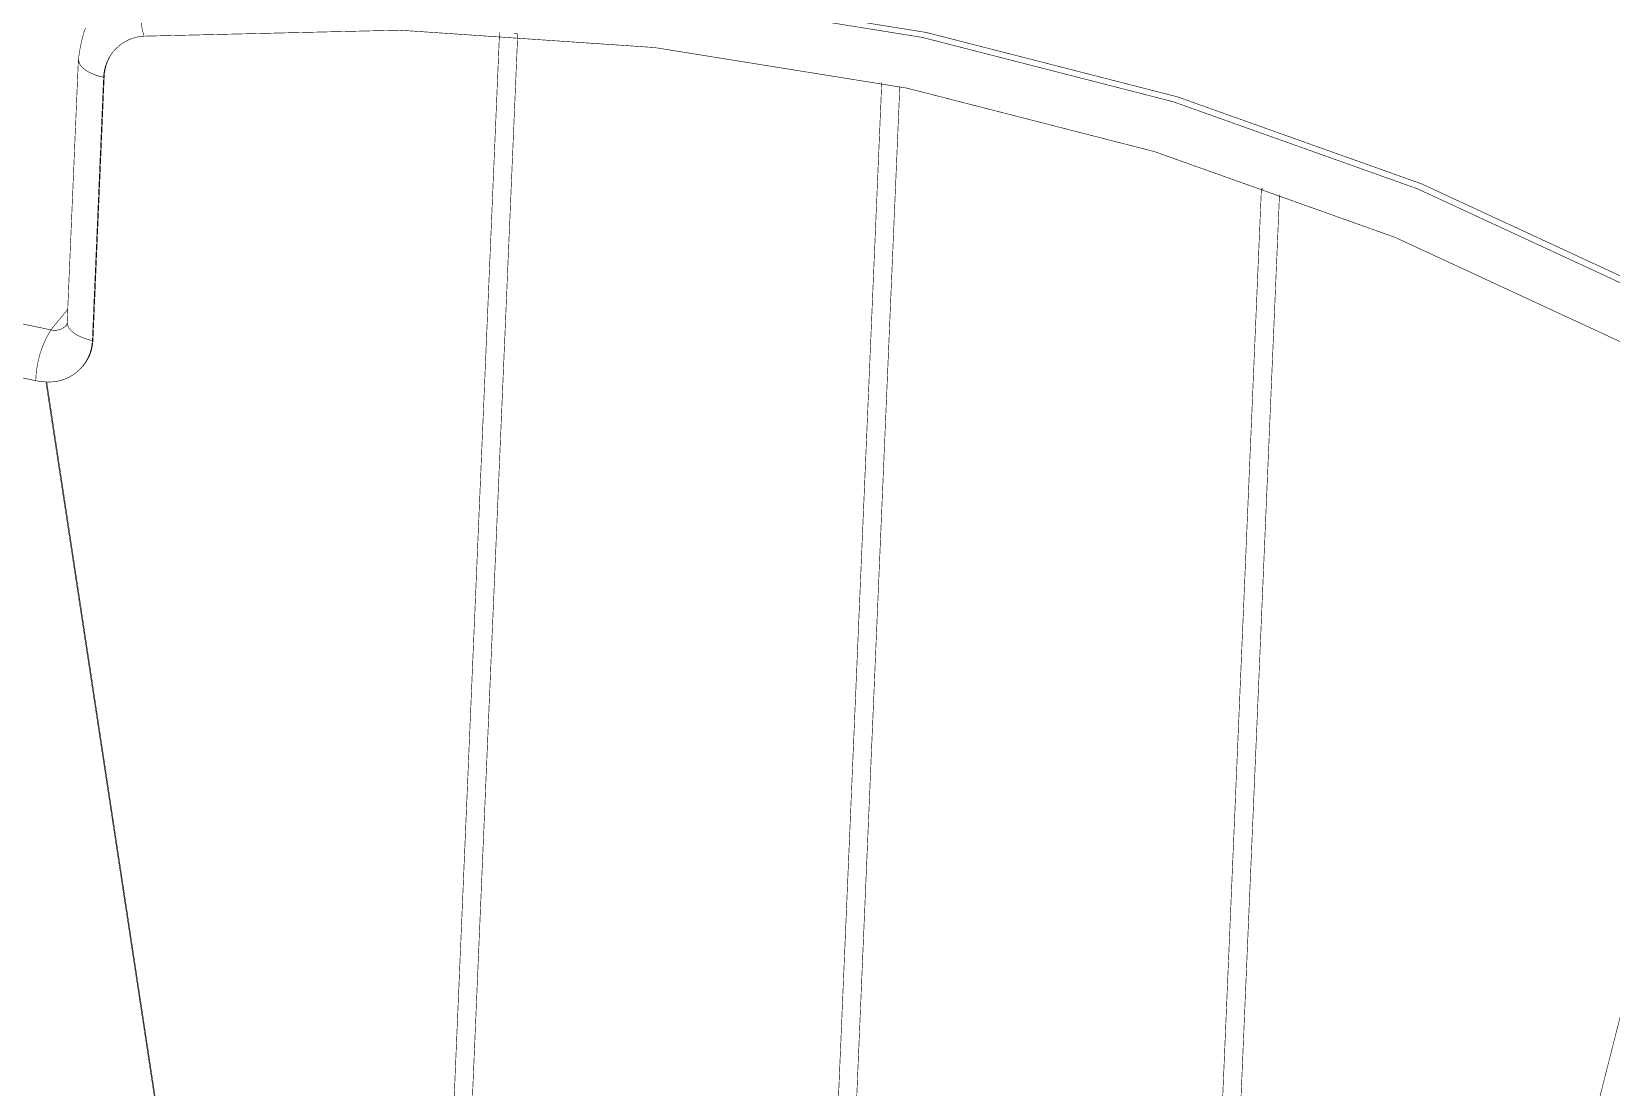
# Model space of a CAD drawing. Header units: inches. Extents: x 0 to 35.2, y -0.7 to 15.9.
# Drawn here: x 13.351 to 14.688, y 2.851 to 3.745 of the extents above; entities that cross this region are included whole.
import ezdxf

# ---------------------------------------------------------------- set-up
doc = ezdxf.new("R2010")
doc.units = ezdxf.units.IN
doc.header["$MEASUREMENT"] = 0
doc.layers.add('Dimensions', color=6, linetype='Continuous')

msp = doc.modelspace()

# ---------------------------------------------------------------- linework, layer by layer
at = {"layer": 'Dimensions', "const_width": 0.0005}
for points in [[(13.4496, 3.7843, -0.138023), (14.7231, 3.5193)], [(13.453, 3.7884, -0.138023), (14.7266, 3.5235)], [(13.446, 3.7407, -0.202599), (13.4496, 3.7843)], [(13.3937, 3.739, -0.032181), (13.3964, 3.7476)], [(13.446, 3.7407, -0.138023), (14.7014, 3.4795)], [(13.3918, 3.7301, -0.019403), (13.3937, 3.739)], [(13.4117, 3.7059, -0.390557), (13.446, 3.7407)], [(13.3904, 3.7212, -0.006493), (13.3918, 3.7301)], [(13.4123, 3.7066, -0.164398), (13.4204, 3.7283)], [(13.3543, 3.4492, -0.135237), (13.3671, 3.4922)], [(13.3804, 3.4963, -0.284279), (13.3671, 3.4922)], [(13.3805, 3.4964, -0.049032), (13.3803, 3.4963)], [(13.3806, 3.4966, -0.080159), (13.3805, 3.4964)], [(13.3807, 3.497, -0.049369), (13.3806, 3.4966)], [(13.3809, 3.4985, -0.024346), (13.3807, 3.497)], [(13.4022, 3.4831, -0.425432), (13.3629, 3.4482)], [(13.4028, 3.4838, -0.164822), (13.3947, 3.4621)], [(13.3629, 3.4482, -0.04409), (13.3543, 3.4492)]]:
    msp.add_lwpolyline(points, format="xyb", dxfattribs=at)
at = {"layer": 'Dimensions', "const_width": 0.00025}
for points in [[(13.3935, 3.739, 1), (13.3938, 3.739, 1)], [(13.3935, 3.739, 1), (13.3938, 3.739, 1)], [(13.4458, 3.7407, 1), (13.4461, 3.7407, 1)], [(13.4458, 3.7407, 1), (13.4461, 3.7407, 1)], [(13.4458, 3.7407, 1), (13.4461, 3.7407, 1)], [(13.7468, 3.7439, 1), (13.747, 3.7439, 1)], [(13.7596, 3.7431, 1), (13.7599, 3.7431, 1)], [(13.7622, 3.7426, 1), (13.7625, 3.7426, 1)], [(13.7622, 3.7426, 1), (13.7625, 3.7426, 1)], [(13.3903, 3.7212, 1), (13.3906, 3.7212, 1)], [(13.3903, 3.7212, 1), (13.3906, 3.7212, 1)], [(13.3903, 3.7212, 1), (13.3906, 3.7212, 1)], [(13.3903, 3.7204, 1), (13.3906, 3.7204, 1)], [(13.3903, 3.7204, 1), (13.3906, 3.7204, 1)], [(13.3912, 3.7174, 1), (13.3914, 3.7174, 1)], [(13.3912, 3.7174, 1), (13.3914, 3.7174, 1)], [(13.3917, 3.7301, 1), (13.3919, 3.7301, 1)], [(13.3917, 3.7301, 1), (13.3919, 3.7301, 1)], [(13.4203, 3.7283, 1), (13.4205, 3.7283, 1)], [(13.3933, 3.7145, 1), (13.3935, 3.7145, 1)], [(13.3933, 3.7145, 1), (13.3935, 3.7145, 1)], [(13.3965, 3.7118, 1), (13.3967, 3.7118, 1)], [(13.3965, 3.7118, 1), (13.3967, 3.7118, 1)], [(13.4007, 3.7094, 1), (13.401, 3.7094, 1)], [(13.4007, 3.7094, 1), (13.401, 3.7094, 1)], [(13.4058, 3.7074, 1), (13.4061, 3.7074, 1)], [(13.4058, 3.7074, 1), (13.4061, 3.7074, 1)], [(13.4116, 3.7059, 1), (13.4119, 3.7059, 1)], [(13.4116, 3.7059, 1), (13.4119, 3.7059, 1)], [(13.4116, 3.7059, 1), (13.4119, 3.7059, 1)], [(13.4116, 3.7059, 1), (13.4119, 3.7059, 1)], [(13.4122, 3.7066, 1), (13.4124, 3.7066, 1)], [(13.4122, 3.7066, 1), (13.4124, 3.7066, 1)], [(13.4122, 3.7066, 1), (13.4124, 3.7066, 1)], [(14.0702, 3.7011, 1), (14.0705, 3.7011, 1)], [(14.0856, 3.6979, 1), (14.0858, 3.6979, 1)], [(14.3917, 3.6116, 1), (14.3919, 3.6116, 1)], [(14.3917, 3.6116, 1), (14.3919, 3.6116, 1)], [(14.3932, 3.6113, 1), (14.3934, 3.6113, 1)], [(14.407, 3.6064, 1), (14.4072, 3.6064, 1)], [(13.3813, 3.5096, 1), (13.3815, 3.5096, 1)], [(13.3669, 3.4922, 1), (13.3672, 3.4922, 1)], [(13.3669, 3.4922, 1), (13.3672, 3.4922, 1)], [(13.3669, 3.4922, 1), (13.3672, 3.4922, 1)], [(13.3669, 3.4922, 1), (13.3672, 3.4922, 1)], [(13.3802, 3.4963, 1), (13.3805, 3.4963, 1)], [(13.3802, 3.4963, 1), (13.3805, 3.4963, 1)], [(13.3803, 3.4964, 1), (13.3806, 3.4964, 1)], [(13.3803, 3.4964, 1), (13.3806, 3.4964, 1)], [(13.3805, 3.4966, 1), (13.3807, 3.4966, 1)], [(13.3805, 3.4966, 1), (13.3807, 3.4966, 1)], [(13.3806, 3.497, 1), (13.3809, 3.497, 1)], [(13.3806, 3.497, 1), (13.3809, 3.497, 1)], [(13.3808, 3.4985, 1), (13.3811, 3.4985, 1)], [(13.3808, 3.4985, 1), (13.3811, 3.4985, 1)], [(13.3808, 3.4985, 1), (13.3811, 3.4985, 1)], [(13.3808, 3.498, 1), (13.3811, 3.498, 1)], [(13.3808, 3.498, 1), (13.3811, 3.498, 1)], [(13.3808, 3.4977, 1), (13.3811, 3.4977, 1)], [(13.3808, 3.4977, 1), (13.3811, 3.4977, 1)], [(13.3817, 3.4947, 1), (13.3819, 3.4947, 1)], [(13.3817, 3.4947, 1), (13.3819, 3.4947, 1)], [(13.3838, 3.4918, 1), (13.384, 3.4918, 1)], [(13.3838, 3.4918, 1), (13.384, 3.4918, 1)], [(13.387, 3.489, 1), (13.3872, 3.489, 1)], [(13.387, 3.489, 1), (13.3872, 3.489, 1)], [(13.3912, 3.4867, 1), (13.3915, 3.4867, 1)], [(13.3912, 3.4867, 1), (13.3915, 3.4867, 1)], [(13.3963, 3.4847, 1), (13.3966, 3.4847, 1)], [(13.3963, 3.4847, 1), (13.3966, 3.4847, 1)], [(13.4021, 3.4831, 1), (13.4024, 3.4831, 1)], [(13.4021, 3.4831, 1), (13.4024, 3.4831, 1)], [(13.4021, 3.4831, 1), (13.4024, 3.4831, 1)], [(13.4021, 3.4831, 1), (13.4024, 3.4831, 1)], [(13.4027, 3.4838, 1), (13.4029, 3.4838, 1)], [(13.4027, 3.4838, 1), (13.4029, 3.4838, 1)], [(13.4027, 3.4838, 1), (13.4029, 3.4838, 1)], [(13.394, 3.4614, 1), (13.3943, 3.4614, 1)], [(13.3946, 3.4621, 1), (13.3949, 3.4621, 1)], [(13.3946, 3.4621, 1), (13.3949, 3.4621, 1)], [(13.3542, 3.4492, 1), (13.3544, 3.4492, 1)], [(13.3542, 3.4492, 1), (13.3544, 3.4492, 1)], [(13.3542, 3.4492, 1), (13.3544, 3.4492, 1)], [(13.3628, 3.4482, 1), (13.3631, 3.4482, 1)], [(13.3628, 3.4482, 1), (13.3631, 3.4482, 1)], [(13.3628, 3.4482, 1), (13.3631, 3.4482, 1)], [(13.3635, 3.4482, 1), (13.3637, 3.4482, 1)]]:
    msp.add_lwpolyline(points, format="xyb", close=True, dxfattribs=at)
at = {"layer": 'Dimensions', "const_width": 0.0005}
for points in [[(13.68, 2.174), (13.7469, 3.7439)], [(13.6953, 2.1708), (13.7623, 3.7426)], [(13.7598, 3.7431), (13.7623, 3.7426)], [(13.3809, 3.4985), (13.3904, 3.7212)], [(13.3904, 3.7212), (13.3905, 3.7204)], [(13.3905, 3.7204), (13.3913, 3.7174)], [(13.3913, 3.7174), (13.3934, 3.7145)], [(13.3934, 3.7145), (13.3966, 3.7118)], [(13.3966, 3.7118), (13.4009, 3.7094)], [(13.4009, 3.7094), (13.406, 3.7074)], [(13.4022, 3.4831), (13.4117, 3.7059)], [(13.4028, 3.4838), (13.4123, 3.7066)], [(13.406, 3.7074), (13.4117, 3.7059)], [(13.4117, 3.7059), (13.4123, 3.7066)], [(14.0024, 2.1069), (14.0704, 3.7011)], [(14.0177, 2.1037), (14.0857, 3.6979)], [(12.7143, 3.628), (13.3671, 3.4922)], [(14.3248, 2.0399), (14.3918, 3.6116)], [(14.3918, 3.6116), (14.3933, 3.6113)], [(14.3402, 2.0367), (14.4071, 3.6064)], [(12.7016, 3.585), (13.3543, 3.4492)], [(13.3671, 3.4922), (13.3814, 3.5096)], [(13.3809, 3.498), (13.3809, 3.4985)], [(13.3809, 3.498), (13.381, 3.4977)], [(13.381, 3.4977), (13.3818, 3.4947)], [(13.3818, 3.4947), (13.3839, 3.4918)], [(13.3839, 3.4918), (13.3871, 3.489)], [(13.3871, 3.489), (13.3914, 3.4867)], [(13.3914, 3.4867), (13.3965, 3.4847)], [(13.3965, 3.4847), (13.4022, 3.4831)], [(13.4022, 3.4831), (13.4028, 3.4838)], [(13.3942, 3.4614), (13.3947, 3.4621)], [(13.3629, 3.4482), (13.5524, 2.1997)], [(13.3636, 3.4482), (13.5529, 2.2004)], [(14.4666, 2.0095), (14.7582, 3.1579)]]:
    msp.add_lwpolyline(points, dxfattribs=at)

doc.saveas('drawing.dxf')
